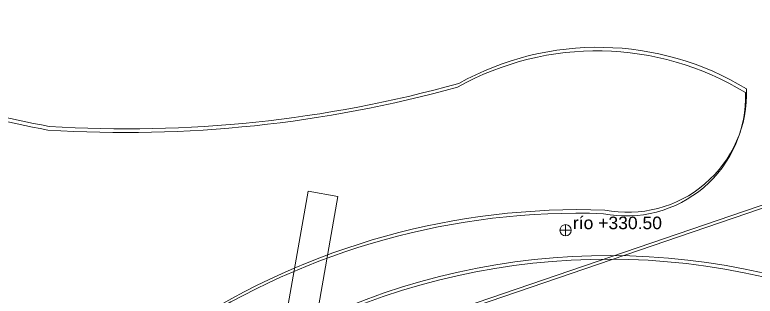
# Model space of a CAD drawing. Header units: metres. Extents: x -1097 to 1588, y -673 to 884.
# Drawn here: x 987.5 to 1085, y 481.3 to 518.3 of the extents above; entities that cross this region are included whole.
import ezdxf

# ---------------------------------------------------------------- set-up
doc = ezdxf.new("R2010")
doc.units = ezdxf.units.M
for name, color, linetype, lineweight, plot in [('COTAS', 7, 'Continuous', 0, False), ('EXTENSIONES', 252, 'Continuous', 0, False), ('TEXTO', 7, 'Continuous', 0, False), ('VISTA LEJOS', 7, 'Continuous', 0, False)]:
    doc.layers.add(name, color=color, linetype=linetype, lineweight=lineweight, plot=plot)
doc.styles.add('ARIAL', font='arial.ttf')

msp = doc.modelspace()

# ---------------------------------------------------------------- linework, layer by layer
at = {"layer": 'COTAS'}
for points in [[(1060, 489.257), (1060, 490.743)], [(1059.257, 490), (1060.743, 490)]]:
    msp.add_lwpolyline(points, dxfattribs=at)
msp.add_circle((1060, 490), 0.743, dxfattribs=at)
at = {"layer": 'EXTENSIONES'}
for points in [[(1019.321, 456.675), (1026.104, 495.144)], [(1026.104, 495.144), (1030.044, 494.45)], [(1023.26, 455.98), (1030.044, 494.45)]]:
    msp.add_lwpolyline(points, dxfattribs=at)
at = {"layer": 'TEXTO', "color": 141}
msp.add_lwpolyline([(546.734, 308.929), (1267.067, 554.761)], dxfattribs=at)
at = {"layer": 'VISTA LEJOS'}
for points in [[(806.806, 406.007, -0.086025), (882.334, 437.35), (882.334, 437.35, -0.010546), (931.148, 444.484, 0.133734), (1015.496, 471.634, -0.227003), (1093.611, 482.307, 0.277088), (1185.875, 509.15, -0.137988), (1265.894, 554.866, 0.139508), (1332.524, 594.886)], [(806.655, 405.538, -0.086025), (882.183, 436.88), (882.183, 436.88, -0.010546), (930.997, 444.014, 0.133734), (1015.345, 471.164, -0.227003), (1093.461, 481.837, 0.277088), (1185.724, 508.681, -0.137988), (1265.743, 554.397, 0.139508), (1332.374, 594.417)], [(806.655, 405.538, -0.086025), (882.183, 436.88), (882.183, 436.88, -0.010546), (930.997, 444.014, 0.133734), (1015.345, 471.164, -0.227003), (1093.461, 481.837, 0.277088), (1185.724, 508.681, -0.137988), (1265.743, 554.397, 0.139508), (1332.374, 594.417)], [(1045.945, 509.306, -0.08372), (992.024, 503.658, -0.023842), (975.868, 507.487, 0.258489), (915.851, 491.447, -0.121116), (872.475, 469.451, 1.166486), (876.799, 446.702, -0.084881), (951.176, 457.074, 0.178417), (1009.8, 477.288, -0.153925), (1065.153, 492.657, 0.48356), (1083.832, 508.583, 0.26993), (1045.945, 509.306, 1.059329)], [(1045.795, 508.837, -0.08372), (991.873, 503.188, -0.023842), (975.718, 507.017, 0.258489), (915.7, 490.978, -0.121116), (872.324, 468.981, 1.166486), (876.648, 446.232, -0.084881), (951.026, 456.604, 0.178417), (1009.65, 476.818, -0.153925), (1065.002, 492.187, 0.48356), (1083.682, 508.113, 0.26993), (1045.795, 508.837, 1.059329)], [(1045.795, 508.837, -0.08372), (991.873, 503.188, -0.023842), (975.718, 507.017, 0.258489), (915.7, 490.978, -0.121116), (872.324, 468.981, 1.166486), (876.648, 446.232, -0.084881), (951.026, 456.604, 0.178417), (1009.65, 476.818, -0.153925), (1065.002, 492.187, 0.48356), (1083.682, 508.113, 0.26993), (1045.795, 508.837, 1.059329)]]:
    msp.add_lwpolyline(points, format="xyb", dxfattribs=at)
for points in [[(546.734, 308.929), (1267.067, 554.761)], [(546.885, 309.399), (1267.218, 555.231)]]:
    msp.add_lwpolyline(points, dxfattribs=at)

# ---------------------------------------------------------------- texts
at = {"layer": 'COTAS', "style": 'ARIAL'}
msp.add_text('río +330.50', height=1.65, dxfattribs=at).set_placement((1060.965, 490.149))

doc.saveas('drawing.dxf')
